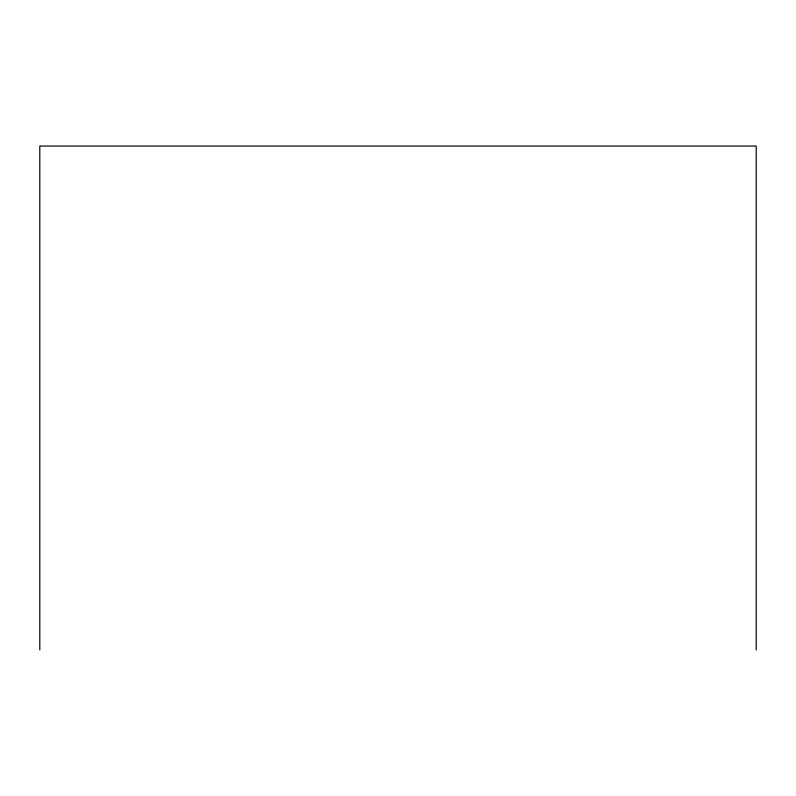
<?xml version="1.0" encoding="UTF-8"?>
<svg xmlns="http://www.w3.org/2000/svg" width="796" height="796" viewBox="0 0 796 796"><rect width="100%" height="100%" fill="white"/><g stroke="black" fill="none" stroke-linecap="round" stroke-linejoin="round"><path stroke-width="1.19" d="M756.2 649.944L756.2 146.056L39.8 146.056L39.8 649.944"/></g></svg>
